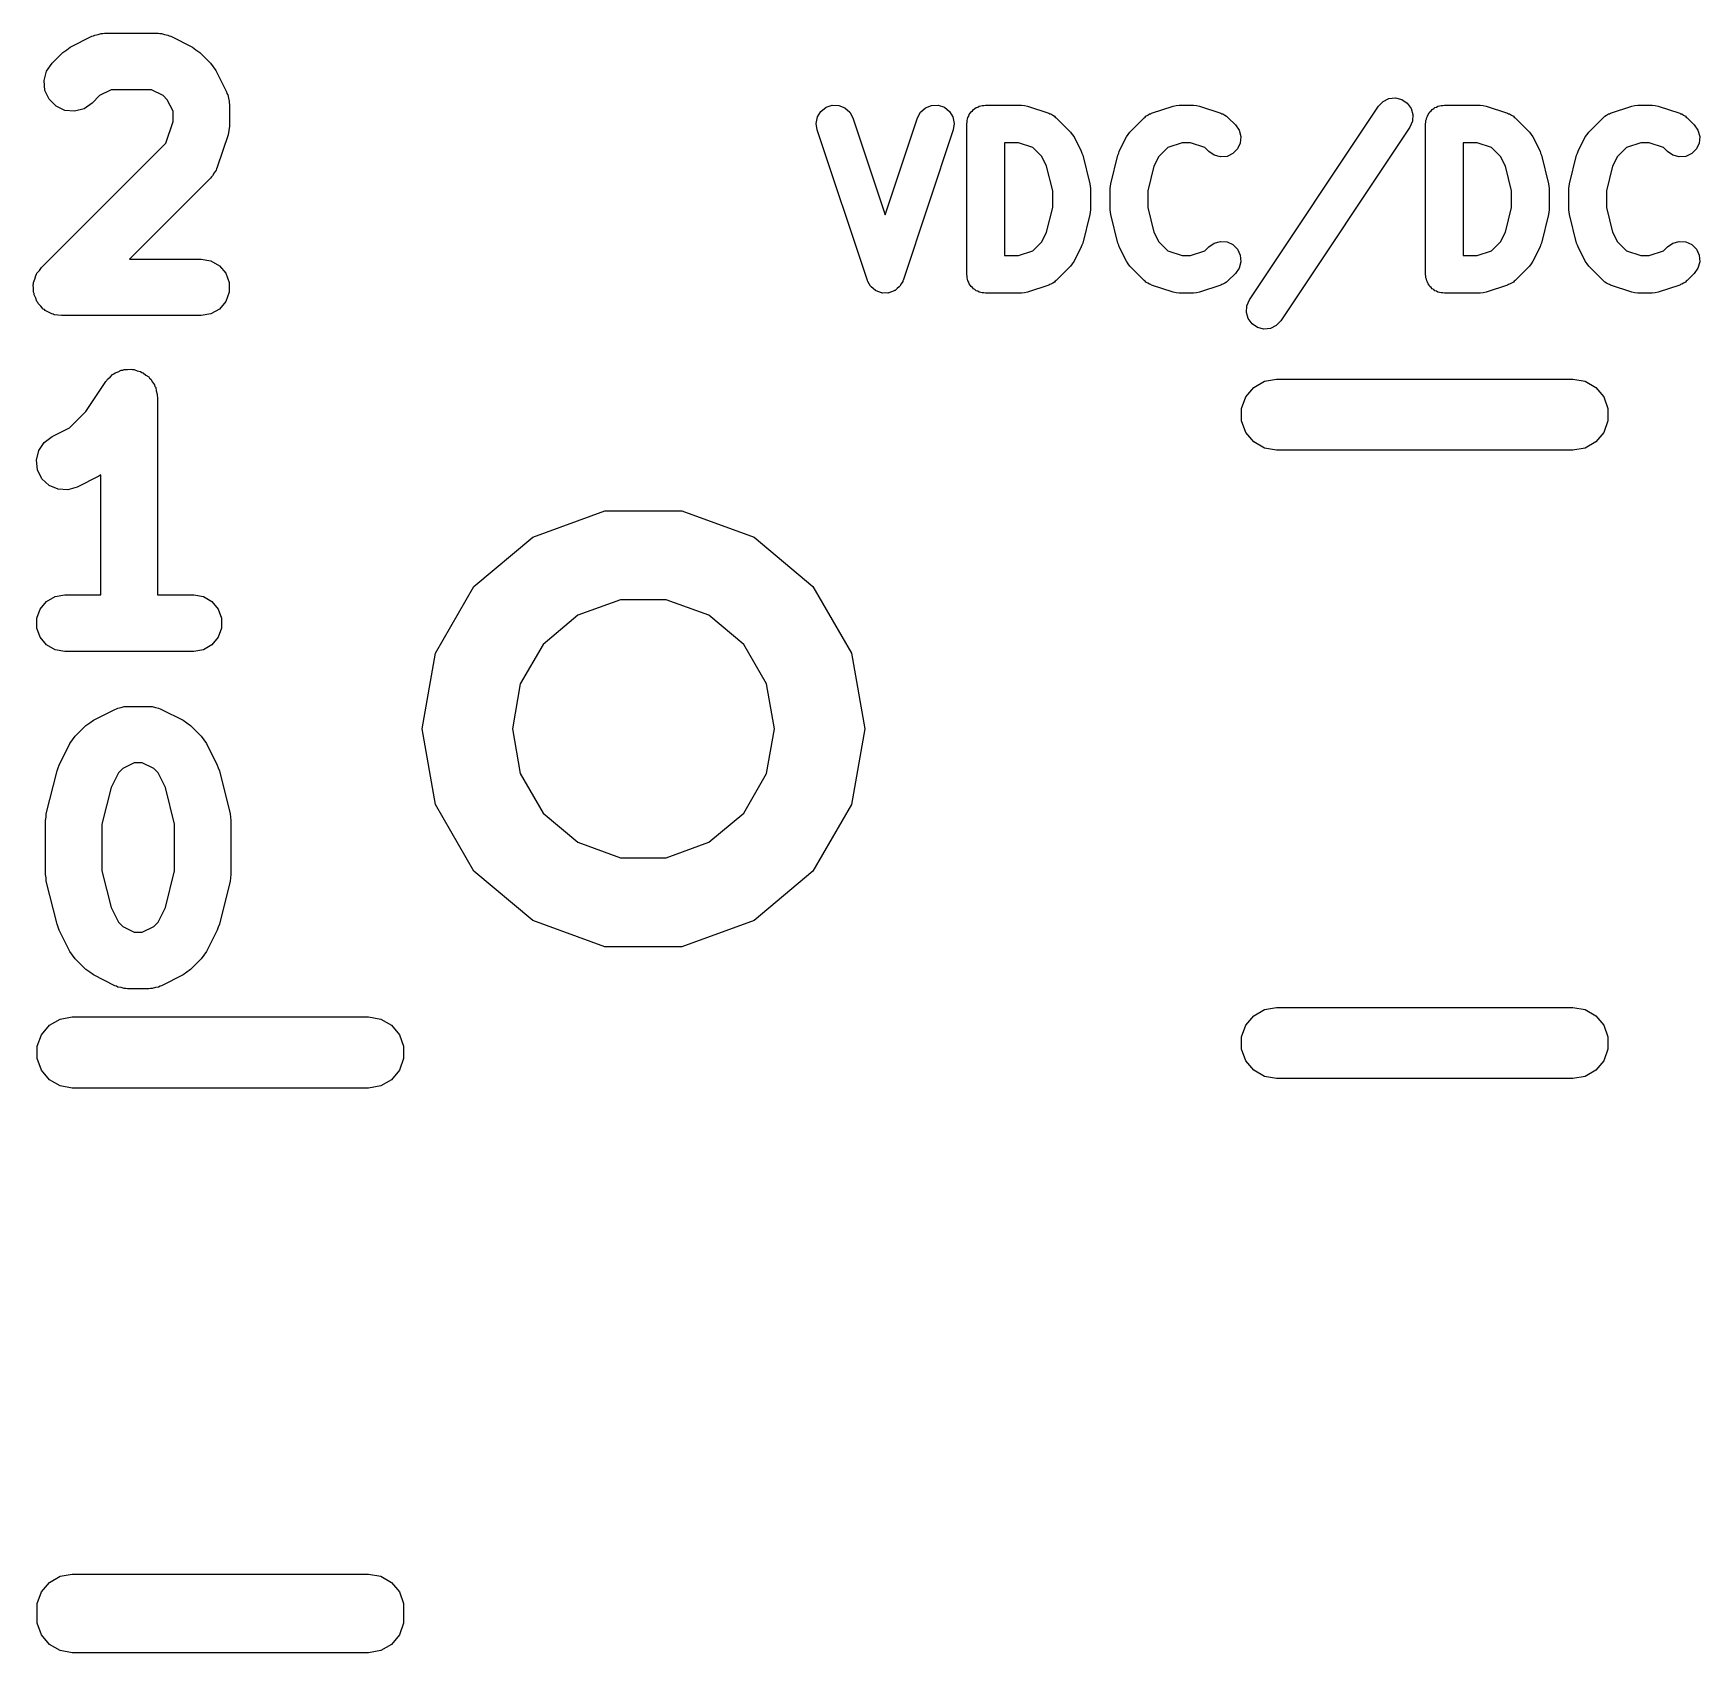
# Model space of a CAD drawing. Extents: x -4.6 to 25.8, y 0 to 31.7.
# Drawn here: x 6.288 to 9.1, y 19.981 to 22.712 of the extents above; entities that cross this region are included whole.
import ezdxf

# ---------------------------------------------------------------- set-up
doc = ezdxf.new("R2010")
doc.units = 0
doc.header["$MEASUREMENT"] = 0
doc.layers.add('BLACK', color=7, linetype='CONTINUOUS')

msp = doc.modelspace()

# ---------------------------------------------------------------- linework, layer by layer
at = {"layer": 'Black'}
for p, q in [((6.3447, 22.6847), (6.35084, 22.6892)), ((6.35084, 22.6892), (6.38712, 22.7074)), ((6.38712, 22.7074), (6.38975, 22.7082)), ((6.38975, 22.7082), (6.39213, 22.7095)), ((6.39213, 22.7095), (6.39763, 22.7105)), ((6.39763, 22.7105), (6.40297, 22.7121)), ((6.40297, 22.7121), (6.40572, 22.7119)), ((6.40572, 22.7119), (6.40842, 22.7124)), ((6.40842, 22.7124), (6.49913, 22.7124)), ((6.49913, 22.7124), (6.50184, 22.7119)), ((6.50184, 22.7119), (6.50458, 22.7121)), ((6.50458, 22.7121), (6.50993, 22.7105)), ((6.50993, 22.7105), (6.51542, 22.7095)), ((6.51542, 22.7095), (6.5178, 22.7082)), ((6.5178, 22.7082), (6.52043, 22.7074)), ((6.52043, 22.7074), (6.55672, 22.6892)), ((6.55672, 22.6892), (6.56285, 22.6847)), ((6.31083, 22.6486), (6.32031, 22.6622)), ((6.32031, 22.6622), (6.33846, 22.6803)), ((6.33846, 22.6803), (6.3447, 22.6847)), ((6.56285, 22.6847), (6.5691, 22.6803)), ((6.5691, 22.6803), (6.58724, 22.6622)), ((6.58724, 22.6622), (6.59161, 22.6559)), ((6.30655, 22.6326), (6.31083, 22.6486)), ((6.30799, 22.6162), (6.30655, 22.6326)), ((6.59161, 22.6559), (6.59616, 22.6498)), ((6.59616, 22.6498), (6.6143, 22.6135)), ((6.31498, 22.6012), (6.30799, 22.6162)), ((6.40034, 22.6075), (6.38767, 22.5948)), ((6.41966, 22.6172), (6.40034, 22.6075)), ((6.48789, 22.6172), (6.41966, 22.6172)), ((6.50721, 22.6075), (6.48789, 22.6172)), ((6.51442, 22.6003), (6.50721, 22.6075)), ((6.6143, 22.6135), (6.61509, 22.6109)), ((6.61509, 22.6109), (6.61646, 22.6085)), ((6.61646, 22.6085), (6.61743, 22.603)), ((6.32667, 22.5895), (6.31498, 22.6012)), ((6.34166, 22.5825), (6.32667, 22.5895)), ((6.35814, 22.5811), (6.34166, 22.5825)), ((6.37412, 22.5853), (6.35814, 22.5811)), ((6.38767, 22.5948), (6.37412, 22.5853)), ((6.52408, 22.581), (6.51442, 22.6003)), ((6.52408, 22.5637), (6.52408, 22.581)), ((6.61743, 22.603), (6.61902, 22.5977)), ((6.61902, 22.5977), (6.61885, 22.5949)), ((6.61885, 22.5949), (6.61933, 22.5922)), ((6.61933, 22.5922), (6.61933, 22.5559)), ((7.61152, 22.5713), (7.61729, 22.5807)), ((7.61729, 22.5807), (7.62593, 22.5876)), ((7.62593, 22.5876), (7.63639, 22.5911)), ((7.63639, 22.5911), (7.64741, 22.5908)), ((7.64741, 22.5908), (7.65767, 22.5867)), ((7.65767, 22.5867), (7.66592, 22.5794)), ((7.66592, 22.5794), (7.67117, 22.5697)), ((7.78026, 22.5697), (7.78551, 22.5794)), ((7.78551, 22.5794), (7.79376, 22.5867)), ((7.79376, 22.5867), (7.80401, 22.5908)), ((7.80401, 22.5908), (7.81504, 22.5911)), ((7.81504, 22.5911), (7.8255, 22.5876)), ((7.8255, 22.5876), (7.83413, 22.5807)), ((7.83413, 22.5807), (7.83991, 22.5713)), ((7.86755, 22.5755), (7.86933, 22.5777)), ((7.86933, 22.5777), (7.87072, 22.5801)), ((7.87072, 22.5801), (7.87285, 22.5819)), ((7.87285, 22.5819), (7.87464, 22.584)), ((7.87464, 22.584), (7.87704, 22.5854)), ((7.87704, 22.5854), (7.87917, 22.5872)), ((7.87917, 22.5872), (7.88178, 22.5881)), ((7.88178, 22.5881), (7.88419, 22.5895)), ((7.88419, 22.5895), (7.88692, 22.59)), ((7.88692, 22.59), (7.88953, 22.5909)), ((7.88953, 22.5909), (7.89231, 22.5909)), ((7.89231, 22.5909), (7.89505, 22.5914)), ((7.89505, 22.5914), (7.95552, 22.5914)), ((7.95552, 22.5914), (7.96052, 22.5905)), ((7.96052, 22.5905), (7.96556, 22.5898)), ((7.96556, 22.5898), (8.00185, 22.5777)), ((8.00185, 22.5777), (8.00346, 22.5768)), ((8.00346, 22.5768), (8.00522, 22.5764)), ((8.00522, 22.5764), (8.00827, 22.5742)), ((8.16887, 22.5742), (8.17192, 22.5764)), ((8.17192, 22.5764), (8.17368, 22.5768)), ((8.17368, 22.5768), (8.17529, 22.5777)), ((8.17529, 22.5777), (8.21158, 22.5898)), ((8.21158, 22.5898), (8.21661, 22.5905)), ((8.21661, 22.5905), (8.22162, 22.5914)), ((8.22162, 22.5914), (8.24581, 22.5914)), ((8.24581, 22.5914), (8.25081, 22.5905)), ((8.25081, 22.5905), (8.25585, 22.5898)), ((8.25585, 22.5898), (8.29213, 22.5777)), ((8.29213, 22.5777), (8.29374, 22.5768)), ((8.29374, 22.5768), (8.29551, 22.5764)), ((8.29551, 22.5764), (8.29856, 22.5742)), ((8.34034, 22.2628), (8.55806, 22.5894)), ((8.55806, 22.5894), (8.56567, 22.5974)), ((8.56567, 22.5974), (8.57556, 22.6022)), ((8.57556, 22.6022), (8.58652, 22.6035)), ((8.58652, 22.6035), (8.59723, 22.6008)), ((8.59723, 22.6008), (8.60641, 22.5947)), ((8.60641, 22.5947), (8.61294, 22.5858)), ((8.61294, 22.5858), (8.61603, 22.5753)), ((8.64165, 22.5755), (8.64343, 22.5777)), ((8.64343, 22.5777), (8.64482, 22.5801)), ((8.64482, 22.5801), (8.64695, 22.5819)), ((8.64695, 22.5819), (8.64873, 22.584)), ((8.64873, 22.584), (8.65114, 22.5854)), ((8.65114, 22.5854), (8.65327, 22.5872)), ((8.65327, 22.5872), (8.65588, 22.5881)), ((8.65588, 22.5881), (8.65828, 22.5895)), ((8.65828, 22.5895), (8.66102, 22.59)), ((8.66102, 22.59), (8.66363, 22.5909)), ((8.66363, 22.5909), (8.66641, 22.5909)), ((8.66641, 22.5909), (8.66914, 22.5914)), ((8.66914, 22.5914), (8.72962, 22.5914)), ((8.72962, 22.5914), (8.73462, 22.5905)), ((8.73462, 22.5905), (8.73966, 22.5898)), ((8.73966, 22.5898), (8.77594, 22.5777)), ((8.77594, 22.5777), (8.77755, 22.5768)), ((8.77755, 22.5768), (8.77932, 22.5764)), ((8.77932, 22.5764), (8.78237, 22.5742)), ((8.94296, 22.5742), (8.94601, 22.5764)), ((8.94601, 22.5764), (8.94778, 22.5768)), ((8.94778, 22.5768), (8.94939, 22.5777)), ((8.94939, 22.5777), (8.98567, 22.5898)), ((8.98567, 22.5898), (8.99071, 22.5905)), ((8.99071, 22.5905), (8.99571, 22.5914)), ((8.99571, 22.5914), (9.0199, 22.5914)), ((9.0199, 22.5914), (9.02491, 22.5905)), ((9.02491, 22.5905), (9.02994, 22.5898)), ((9.02994, 22.5898), (9.06623, 22.5777)), ((9.06623, 22.5777), (9.06784, 22.5768)), ((9.06784, 22.5768), (9.06961, 22.5764)), ((9.06961, 22.5764), (9.07266, 22.5742)), ((6.51194, 22.5272), (6.52408, 22.5637)), ((6.61801, 22.5484), (6.61689, 22.5409)), ((6.61933, 22.5559), (6.61801, 22.5484)), ((7.60931, 22.5605), (7.61152, 22.5713)), ((7.61092, 22.5496), (7.60931, 22.5605)), ((7.69559, 22.2956), (7.61092, 22.5496)), ((7.67117, 22.5697), (7.72571, 22.4061)), ((7.72571, 22.4061), (7.78026, 22.5697)), ((7.8405, 22.5496), (7.75583, 22.2956)), ((7.83991, 22.5713), (7.84212, 22.5605)), ((7.84212, 22.5605), (7.8405, 22.5496)), ((7.8633, 22.5597), (7.86378, 22.5624)), ((7.8633, 22.3057), (7.8633, 22.5597)), ((7.86378, 22.5652), (7.86473, 22.5678)), ((7.86378, 22.5624), (7.86378, 22.5652)), ((7.86473, 22.5678), (7.86521, 22.5705)), ((7.86521, 22.5705), (7.8666, 22.5729)), ((7.8666, 22.5729), (7.86755, 22.5755)), ((8.00827, 22.5742), (8.01154, 22.5724)), ((8.01154, 22.5724), (8.01276, 22.5711)), ((8.01276, 22.5711), (8.01426, 22.57)), ((8.01426, 22.57), (8.03845, 22.5458)), ((8.13869, 22.5458), (8.16288, 22.57)), ((8.16288, 22.57), (8.16438, 22.5711)), ((8.16438, 22.5711), (8.1656, 22.5724)), ((8.1656, 22.5724), (8.16887, 22.5742)), ((8.29856, 22.5742), (8.30183, 22.5724)), ((8.30183, 22.5724), (8.30304, 22.5711)), ((8.30304, 22.5711), (8.30454, 22.57)), ((8.30454, 22.57), (8.31664, 22.5579)), ((8.31664, 22.5579), (8.32296, 22.5489)), ((8.32296, 22.5489), (8.32582, 22.5383)), ((8.61089, 22.5542), (8.39318, 22.2276)), ((8.61532, 22.5643), (8.61089, 22.5542)), ((8.61603, 22.5753), (8.61532, 22.5643)), ((8.63739, 22.5597), (8.63787, 22.5624)), ((8.63739, 22.3057), (8.63739, 22.5597)), ((8.63787, 22.5652), (8.63882, 22.5678)), ((8.63787, 22.5624), (8.63787, 22.5652)), ((8.63882, 22.5678), (8.63931, 22.5705)), ((8.63931, 22.5705), (8.64069, 22.5729)), ((8.64069, 22.5729), (8.64165, 22.5755)), ((8.78237, 22.5742), (8.78564, 22.5724)), ((8.78564, 22.5724), (8.78685, 22.5711)), ((8.78685, 22.5711), (8.78835, 22.57)), ((8.78835, 22.57), (8.81255, 22.5458)), ((8.91279, 22.5458), (8.93698, 22.57)), ((8.93698, 22.57), (8.93848, 22.5711)), ((8.93848, 22.5711), (8.93969, 22.5724)), ((8.93969, 22.5724), (8.94296, 22.5742)), ((9.07266, 22.5742), (9.07592, 22.5724)), ((9.07592, 22.5724), (9.07714, 22.5711)), ((9.07714, 22.5711), (9.07864, 22.57)), ((9.07864, 22.57), (9.09074, 22.5579)), ((9.09074, 22.5579), (9.09706, 22.5489)), ((9.09706, 22.5489), (9.09991, 22.5383)), ((6.30217, 22.3175), (6.51194, 22.5272)), ((6.61689, 22.5409), (6.59874, 22.4864)), ((7.9268, 22.5279), (7.9268, 22.3374)), ((7.95037, 22.5279), (7.9268, 22.5279)), ((7.97466, 22.5198), (7.95037, 22.5279)), ((8.03845, 22.5458), (8.04137, 22.5417)), ((8.04137, 22.5417), (8.0444, 22.5376)), ((8.0444, 22.5376), (8.05649, 22.5134)), ((8.12065, 22.5134), (8.13274, 22.5376)), ((8.13274, 22.5376), (8.13576, 22.5417)), ((8.13576, 22.5417), (8.13869, 22.5458)), ((8.22677, 22.5279), (8.20248, 22.5198)), ((8.24066, 22.5279), (8.22677, 22.5279)), ((8.26494, 22.5198), (8.24066, 22.5279)), ((8.32486, 22.5273), (8.3202, 22.5173)), ((8.32582, 22.5383), (8.32486, 22.5273)), ((8.70089, 22.5279), (8.70089, 22.3374)), ((8.72446, 22.5279), (8.70089, 22.5279)), ((8.74875, 22.5198), (8.72446, 22.5279)), ((8.81255, 22.5458), (8.81547, 22.5417)), ((8.81547, 22.5417), (8.81849, 22.5376)), ((8.81849, 22.5376), (8.83059, 22.5134)), ((8.89474, 22.5134), (8.90684, 22.5376)), ((8.90684, 22.5376), (8.90986, 22.5417)), ((8.90986, 22.5417), (8.91279, 22.5458)), ((9.00087, 22.5279), (8.97658, 22.5198)), ((9.01475, 22.5279), (9.00087, 22.5279)), ((9.03904, 22.5198), (9.01475, 22.5279)), ((9.09895, 22.5273), (9.09429, 22.5173)), ((9.09991, 22.5383), (9.09895, 22.5273)), ((7.9899, 22.5046), (7.97466, 22.5198)), ((7.99814, 22.4881), (7.9899, 22.5046)), ((8.05649, 22.5134), (8.05748, 22.5101)), ((8.05748, 22.5101), (8.0589, 22.5069)), ((8.0589, 22.5069), (8.07099, 22.4585)), ((8.10615, 22.4585), (8.11824, 22.5069)), ((8.11824, 22.5069), (8.11966, 22.5101)), ((8.11966, 22.5101), (8.12065, 22.5134)), ((8.18723, 22.5046), (8.179, 22.4881)), ((8.20248, 22.5198), (8.18723, 22.5046)), ((8.27174, 22.513), (8.26494, 22.5198)), ((8.28077, 22.5067), (8.27174, 22.513)), ((8.29142, 22.5039), (8.28077, 22.5067)), ((8.30241, 22.5048), (8.29142, 22.5039)), ((8.3124, 22.5095), (8.30241, 22.5048)), ((8.3202, 22.5173), (8.3124, 22.5095)), ((8.764, 22.5046), (8.74875, 22.5198)), ((8.77223, 22.4881), (8.764, 22.5046)), ((8.83059, 22.5134), (8.83158, 22.5101)), ((8.83158, 22.5101), (8.83299, 22.5069)), ((8.83299, 22.5069), (8.84509, 22.4585)), ((8.88024, 22.4585), (8.89234, 22.5069)), ((8.89234, 22.5069), (8.89375, 22.5101)), ((8.89375, 22.5101), (8.89474, 22.5134)), ((8.96133, 22.5046), (8.9531, 22.4881)), ((8.97658, 22.5198), (8.96133, 22.5046)), ((9.04583, 22.513), (9.03904, 22.5198)), ((9.05487, 22.5067), (9.04583, 22.513)), ((9.06552, 22.5039), (9.05487, 22.5067)), ((9.0765, 22.5048), (9.06552, 22.5039)), ((9.0865, 22.5095), (9.0765, 22.5048)), ((9.09429, 22.5173), (9.0865, 22.5095)), ((6.58724, 22.4678), (6.45083, 22.3314)), ((6.58881, 22.4701), (6.58724, 22.4678)), ((6.59087, 22.4719), (6.58881, 22.4701)), ((6.59352, 22.4768), (6.59087, 22.4719)), ((6.59673, 22.4814), (6.59352, 22.4768)), ((6.59744, 22.484), (6.59673, 22.4814)), ((6.59874, 22.4864), (6.59744, 22.484)), ((8.00844, 22.4469), (7.99814, 22.4881)), ((8.179, 22.4881), (8.1687, 22.4469)), ((8.78253, 22.4469), (8.77223, 22.4881)), ((8.9531, 22.4881), (8.9428, 22.4469)), ((8.00844, 22.4184), (8.00844, 22.4469)), ((8.07099, 22.4585), (8.07126, 22.4546)), ((8.07126, 22.4546), (8.07194, 22.4508)), ((8.07194, 22.4508), (8.07194, 22.4145)), ((8.1052, 22.4508), (8.10588, 22.4546)), ((8.1052, 22.4145), (8.1052, 22.4508)), ((8.10588, 22.4546), (8.10615, 22.4585)), ((8.1687, 22.4469), (8.1687, 22.4184)), ((8.78253, 22.4184), (8.78253, 22.4469)), ((8.84509, 22.4585), (8.84536, 22.4546)), ((8.84536, 22.4546), (8.84603, 22.4508)), ((8.84603, 22.4508), (8.84603, 22.4145)), ((8.8793, 22.4508), (8.87997, 22.4546)), ((8.8793, 22.4145), (8.8793, 22.4508)), ((8.87997, 22.4546), (8.88024, 22.4585)), ((8.9428, 22.4469), (8.9428, 22.4184)), ((7.99814, 22.3772), (8.00844, 22.4184)), ((8.07126, 22.4107), (8.07099, 22.4068)), ((8.07194, 22.4145), (8.07126, 22.4107)), ((8.10588, 22.4107), (8.1052, 22.4145)), ((8.10615, 22.4068), (8.10588, 22.4107)), ((8.1687, 22.4184), (8.179, 22.3772)), ((8.77223, 22.3772), (8.78253, 22.4184)), ((8.84536, 22.4107), (8.84509, 22.4068)), ((8.84603, 22.4145), (8.84536, 22.4107)), ((8.87997, 22.4107), (8.8793, 22.4145)), ((8.88024, 22.4068), (8.87997, 22.4107)), ((8.9428, 22.4184), (8.9531, 22.3772)), ((8.07099, 22.4068), (8.0589, 22.3585)), ((8.11824, 22.3585), (8.10615, 22.4068)), ((8.84509, 22.4068), (8.83299, 22.3585)), ((8.89234, 22.3585), (8.88024, 22.4068)), ((7.97466, 22.3455), (7.9899, 22.3608)), ((7.9899, 22.3608), (7.99814, 22.3772)), ((8.05649, 22.352), (8.0444, 22.3278)), ((8.05748, 22.3553), (8.05649, 22.352)), ((8.0589, 22.3585), (8.05748, 22.3553)), ((8.11966, 22.3553), (8.11824, 22.3585)), ((8.12065, 22.352), (8.11966, 22.3553)), ((8.13274, 22.3278), (8.12065, 22.352)), ((8.179, 22.3772), (8.18723, 22.3608)), ((8.18723, 22.3608), (8.20248, 22.3455)), ((8.26494, 22.3455), (8.27174, 22.3523)), ((8.27174, 22.3523), (8.28077, 22.3586)), ((8.28077, 22.3586), (8.29142, 22.3615)), ((8.29142, 22.3615), (8.30241, 22.3605)), ((8.30241, 22.3605), (8.3124, 22.3559)), ((8.3124, 22.3559), (8.3202, 22.3481)), ((8.74875, 22.3455), (8.764, 22.3608)), ((8.764, 22.3608), (8.77223, 22.3772)), ((8.83059, 22.352), (8.81849, 22.3278)), ((8.83158, 22.3553), (8.83059, 22.352)), ((8.83299, 22.3585), (8.83158, 22.3553)), ((8.89375, 22.3553), (8.89234, 22.3585)), ((8.89474, 22.352), (8.89375, 22.3553)), ((8.90684, 22.3278), (8.89474, 22.352)), ((8.9531, 22.3772), (8.96133, 22.3608)), ((8.96133, 22.3608), (8.97658, 22.3455)), ((9.03904, 22.3455), (9.04583, 22.3523)), ((9.04583, 22.3523), (9.05486, 22.3586)), ((9.05486, 22.3586), (9.06552, 22.3615)), ((9.06552, 22.3615), (9.0765, 22.3605)), ((9.0765, 22.3605), (9.08649, 22.3559)), ((9.08649, 22.3559), (9.09429, 22.3481)), ((6.45083, 22.3314), (6.57171, 22.3314)), ((6.57171, 22.3314), (6.58799, 22.3285)), ((6.58799, 22.3285), (6.60232, 22.3203)), ((7.9268, 22.3374), (7.95037, 22.3374)), ((7.95037, 22.3374), (7.97466, 22.3455)), ((8.04136, 22.3237), (8.03845, 22.3195)), ((8.0444, 22.3278), (8.04136, 22.3237)), ((8.13577, 22.3237), (8.13274, 22.3278)), ((8.13869, 22.3195), (8.13577, 22.3237)), ((8.20248, 22.3455), (8.22677, 22.3374)), ((8.22677, 22.3374), (8.24066, 22.3374)), ((8.24066, 22.3374), (8.26494, 22.3455)), ((8.3202, 22.3481), (8.32486, 22.3381)), ((8.32582, 22.3271), (8.32296, 22.3164)), ((8.32486, 22.3381), (8.32582, 22.3271)), ((8.70089, 22.3374), (8.72446, 22.3374)), ((8.72446, 22.3374), (8.74875, 22.3455)), ((8.81546, 22.3237), (8.81254, 22.3195)), ((8.81849, 22.3278), (8.81546, 22.3237)), ((8.90986, 22.3237), (8.90684, 22.3278)), ((8.91278, 22.3195), (8.90986, 22.3237)), ((8.97658, 22.3455), (9.00087, 22.3374)), ((9.00087, 22.3374), (9.01475, 22.3374)), ((9.01475, 22.3374), (9.03904, 22.3455)), ((9.09429, 22.3481), (9.09895, 22.3381)), ((9.09991, 22.3271), (9.09706, 22.3164)), ((9.09895, 22.3381), (9.09991, 22.3271)), ((6.28895, 22.2921), (6.29107, 22.2979)), ((6.29107, 22.2979), (6.29269, 22.3039)), ((6.29269, 22.3039), (6.29389, 22.3056)), ((6.29389, 22.3056), (6.2946, 22.3076)), ((6.2946, 22.3076), (6.2986, 22.3124)), ((6.2986, 22.3124), (6.30217, 22.3175)), ((6.60232, 22.3203), (6.61295, 22.3076)), ((6.61295, 22.3076), (6.61861, 22.2921)), ((7.69601, 22.2949), (7.69559, 22.2956)), ((7.75583, 22.2956), (7.75542, 22.2949)), ((7.86378, 22.3029), (7.8633, 22.3057)), ((7.86378, 22.3002), (7.86378, 22.3029)), ((7.86473, 22.2975), (7.86378, 22.3002)), ((7.86521, 22.2948), (7.86473, 22.2975)), ((8.01426, 22.2953), (8.01276, 22.2943)), ((8.03845, 22.3195), (8.01426, 22.2953)), ((8.16288, 22.2953), (8.13869, 22.3195)), ((8.16438, 22.2943), (8.16288, 22.2953)), ((8.30455, 22.2953), (8.30304, 22.2943)), ((8.31664, 22.3074), (8.30455, 22.2953)), ((8.32296, 22.3164), (8.31664, 22.3074)), ((8.63787, 22.3029), (8.63739, 22.3057)), ((8.63787, 22.3002), (8.63787, 22.3029)), ((8.63882, 22.2975), (8.63787, 22.3002)), ((8.63931, 22.2948), (8.63882, 22.2975)), ((8.78835, 22.2953), (8.78685, 22.2943)), ((8.81254, 22.3195), (8.78835, 22.2953)), ((8.93698, 22.2953), (8.91278, 22.3195)), ((8.93848, 22.2943), (8.93698, 22.2953)), ((9.07864, 22.2953), (9.07714, 22.2943)), ((9.09074, 22.3074), (9.07864, 22.2953)), ((9.09706, 22.3164), (9.09074, 22.3074)), ((6.28841, 22.2879), (6.28895, 22.29)), ((6.28895, 22.2817), (6.28841, 22.2879)), ((6.28895, 22.29), (6.28895, 22.2921)), ((6.28895, 22.2755), (6.28895, 22.2817)), ((6.28966, 22.2735), (6.28895, 22.2755)), ((6.28985, 22.2715), (6.28966, 22.2735)), ((6.29248, 22.2658), (6.28985, 22.2715)), ((6.61861, 22.2755), (6.61295, 22.26)), ((6.61861, 22.2921), (6.61861, 22.2755)), ((7.69618, 22.294), (7.69601, 22.2949)), ((7.69862, 22.29), (7.69618, 22.294)), ((7.70084, 22.2859), (7.69862, 22.29)), ((7.7015, 22.2854), (7.70084, 22.2859)), ((7.70196, 22.2846), (7.7015, 22.2854)), ((7.7056, 22.2817), (7.70196, 22.2846)), ((7.70909, 22.2786), (7.7056, 22.2817)), ((7.70991, 22.2783), (7.70909, 22.2786)), ((7.71059, 22.2778), (7.70991, 22.2783)), ((7.71502, 22.2763), (7.71059, 22.2778)), ((7.71935, 22.2746), (7.71502, 22.2763)), ((7.72022, 22.2745), (7.71935, 22.2746)), ((7.72105, 22.2743), (7.72022, 22.2745)), ((7.72571, 22.2744), (7.72105, 22.2743)), ((7.73037, 22.2743), (7.72571, 22.2744)), ((7.7312, 22.2745), (7.73037, 22.2743)), ((7.73208, 22.2746), (7.7312, 22.2745)), ((7.7364, 22.2763), (7.73208, 22.2746)), ((7.74083, 22.2778), (7.7364, 22.2763)), ((7.74152, 22.2783), (7.74083, 22.2778)), ((7.74233, 22.2786), (7.74152, 22.2783)), ((7.74582, 22.2817), (7.74233, 22.2786)), ((7.74947, 22.2846), (7.74582, 22.2817)), ((7.74993, 22.2854), (7.74947, 22.2846)), ((7.75058, 22.2859), (7.74993, 22.2854)), ((7.7528, 22.29), (7.75058, 22.2859)), ((7.75524, 22.294), (7.7528, 22.29)), ((7.75542, 22.2949), (7.75524, 22.294)), ((7.8666, 22.2924), (7.86521, 22.2948)), ((7.86755, 22.2898), (7.8666, 22.2924)), ((7.86933, 22.2877), (7.86755, 22.2898)), ((7.87072, 22.2853), (7.86933, 22.2877)), ((7.87285, 22.2835), (7.87072, 22.2853)), ((7.87464, 22.2814), (7.87285, 22.2835)), ((7.87704, 22.28), (7.87464, 22.2814)), ((7.87917, 22.2782), (7.87704, 22.28)), ((7.88178, 22.2772), (7.87917, 22.2782)), ((7.88419, 22.2758), (7.88178, 22.2772)), ((7.88692, 22.2754), (7.88419, 22.2758)), ((7.88953, 22.2744), (7.88692, 22.2754)), ((7.89231, 22.2744), (7.88953, 22.2744)), ((7.89505, 22.2739), (7.89231, 22.2744)), ((7.95552, 22.2739), (7.89505, 22.2739)), ((7.96052, 22.2748), (7.95552, 22.2739)), ((7.96556, 22.2756), (7.96052, 22.2748)), ((8.00185, 22.2876), (7.96556, 22.2756)), ((8.00346, 22.2885), (8.00185, 22.2876)), ((8.00523, 22.289), (8.00346, 22.2885)), ((8.00827, 22.2911), (8.00523, 22.289)), ((8.01154, 22.2929), (8.00827, 22.2911)), ((8.01276, 22.2943), (8.01154, 22.2929)), ((8.1656, 22.2929), (8.16438, 22.2943)), ((8.16887, 22.2911), (8.1656, 22.2929)), ((8.17191, 22.289), (8.16887, 22.2911)), ((8.17368, 22.2885), (8.17191, 22.289)), ((8.17529, 22.2876), (8.17368, 22.2885)), ((8.21158, 22.2756), (8.17529, 22.2876)), ((8.21661, 22.2748), (8.21158, 22.2756)), ((8.22162, 22.2739), (8.21661, 22.2748)), ((8.24581, 22.2739), (8.22162, 22.2739)), ((8.25081, 22.2748), (8.24581, 22.2739)), ((8.25585, 22.2756), (8.25081, 22.2748)), ((8.29213, 22.2876), (8.25585, 22.2756)), ((8.29375, 22.2885), (8.29213, 22.2876)), ((8.29551, 22.289), (8.29375, 22.2885)), ((8.29856, 22.2911), (8.29551, 22.289)), ((8.30183, 22.2929), (8.29856, 22.2911)), ((8.30304, 22.2943), (8.30183, 22.2929)), ((8.64069, 22.2924), (8.63931, 22.2948)), ((8.64165, 22.2898), (8.64069, 22.2924)), ((8.64343, 22.2877), (8.64165, 22.2898)), ((8.64482, 22.2853), (8.64343, 22.2877)), ((8.64695, 22.2835), (8.64482, 22.2853)), ((8.64873, 22.2814), (8.64695, 22.2835)), ((8.65114, 22.28), (8.64873, 22.2814)), ((8.65327, 22.2782), (8.65114, 22.28)), ((8.65588, 22.2772), (8.65327, 22.2782)), ((8.65828, 22.2758), (8.65588, 22.2772)), ((8.66102, 22.2754), (8.65828, 22.2758)), ((8.66363, 22.2744), (8.66102, 22.2754)), ((8.66641, 22.2744), (8.66363, 22.2744)), ((8.66914, 22.2739), (8.66641, 22.2744)), ((8.72962, 22.2739), (8.66914, 22.2739)), ((8.73462, 22.2748), (8.72962, 22.2739)), ((8.73966, 22.2756), (8.73462, 22.2748)), ((8.77594, 22.2876), (8.73966, 22.2756)), ((8.77755, 22.2885), (8.77594, 22.2876)), ((8.77932, 22.289), (8.77755, 22.2885)), ((8.78237, 22.2911), (8.77932, 22.289)), ((8.78564, 22.2929), (8.78237, 22.2911)), ((8.78685, 22.2943), (8.78564, 22.2929)), ((8.93969, 22.2929), (8.93848, 22.2943)), ((8.94296, 22.2911), (8.93969, 22.2929)), ((8.94601, 22.289), (8.94296, 22.2911)), ((8.94778, 22.2885), (8.94601, 22.289)), ((8.94939, 22.2876), (8.94778, 22.2885)), ((8.98567, 22.2756), (8.94939, 22.2876)), ((8.99071, 22.2748), (8.98567, 22.2756)), ((8.99571, 22.2739), (8.99071, 22.2748)), ((9.0199, 22.2739), (8.99571, 22.2739)), ((9.02491, 22.2748), (9.0199, 22.2739)), ((9.02994, 22.2756), (9.02491, 22.2748)), ((9.06623, 22.2876), (9.02994, 22.2756)), ((9.06784, 22.2885), (9.06623, 22.2876)), ((9.06961, 22.289), (9.06784, 22.2885)), ((9.07265, 22.2911), (9.06961, 22.289)), ((9.07592, 22.2929), (9.07265, 22.2911)), ((9.07714, 22.2943), (9.07592, 22.2929)), ((6.2946, 22.26), (6.29248, 22.2658)), ((6.29595, 22.2584), (6.2946, 22.26)), ((6.29684, 22.2565), (6.29595, 22.2584)), ((6.30123, 22.2521), (6.29684, 22.2565)), ((6.30524, 22.2473), (6.30123, 22.2521)), ((6.30705, 22.2463), (6.30524, 22.2473)), ((6.30853, 22.2448), (6.30705, 22.2463)), ((6.31417, 22.2421), (6.30853, 22.2448)), ((6.31956, 22.239), (6.31417, 22.2421)), ((6.32163, 22.2387), (6.31956, 22.239)), ((6.58799, 22.239), (6.57171, 22.2362)), ((6.60232, 22.2473), (6.58799, 22.239)), ((6.61295, 22.26), (6.60232, 22.2473)), ((8.3352, 22.2417), (8.33591, 22.2527)), ((8.3383, 22.2311), (8.3352, 22.2417)), ((8.33591, 22.2527), (8.34034, 22.2628)), ((6.32352, 22.2378), (6.32163, 22.2387)), ((6.32972, 22.2372), (6.32352, 22.2378)), ((6.33585, 22.2362), (6.32972, 22.2372)), ((6.57171, 22.2362), (6.33585, 22.2362)), ((8.34483, 22.2222), (8.3383, 22.2311)), ((8.354, 22.2161), (8.34483, 22.2222)), ((8.36472, 22.2135), (8.354, 22.2161)), ((8.37568, 22.2147), (8.36472, 22.2135)), ((8.38556, 22.2196), (8.37568, 22.2147)), ((8.39318, 22.2276), (8.38556, 22.2196)), ((6.41052, 22.1248), (6.41235, 22.1267)), ((6.41235, 22.1267), (6.41367, 22.129)), ((6.41367, 22.129), (6.41802, 22.1326)), ((6.41802, 22.1326), (6.42195, 22.1367)), ((6.42195, 22.1367), (6.42432, 22.1379)), ((6.42432, 22.1379), (6.42634, 22.1396)), ((6.42634, 22.1396), (6.43167, 22.1415)), ((6.43167, 22.1415), (6.43677, 22.1441)), ((6.43677, 22.1441), (6.4394, 22.1444)), ((6.4394, 22.1444), (6.44188, 22.1453)), ((6.44188, 22.1453), (6.44756, 22.1453)), ((6.44756, 22.1453), (6.45322, 22.1459)), ((6.45322, 22.1459), (6.45578, 22.1453)), ((6.45578, 22.1453), (6.45842, 22.1453)), ((6.45842, 22.1453), (6.46376, 22.1433)), ((6.46376, 22.1433), (6.46928, 22.142)), ((6.46928, 22.142), (6.47148, 22.1405)), ((6.47148, 22.1405), (6.47396, 22.1396)), ((6.47396, 22.1396), (6.47832, 22.136)), ((6.47832, 22.136), (6.48305, 22.1328)), ((6.48305, 22.1328), (6.48461, 22.1307)), ((6.48461, 22.1307), (6.48663, 22.129)), ((6.48663, 22.129), (6.48948, 22.1241)), ((8.36548, 22.1256), (8.386, 22.1292)), ((8.386, 22.1292), (8.886, 22.1292)), ((8.886, 22.1292), (8.90652, 22.1256)), ((6.37685, 22.0743), (6.41052, 22.1248)), ((6.48948, 22.1241), (6.49284, 22.1195)), ((6.49284, 22.1195), (6.49358, 22.1169)), ((6.49358, 22.1169), (6.4949, 22.1147)), ((6.4949, 22.1147), (6.49589, 22.1091)), ((6.49589, 22.1091), (6.49749, 22.1036)), ((6.49749, 22.1036), (6.49732, 22.101)), ((6.49732, 22.101), (6.49777, 22.0984)), ((6.49777, 22.0984), (6.49777, 21.765)), ((8.32691, 22.0796), (8.33404, 22.0992)), ((8.33404, 22.0992), (8.34743, 22.1152)), ((8.34743, 22.1152), (8.36548, 22.1256)), ((8.90652, 22.1256), (8.92457, 22.1152)), ((8.92457, 22.1152), (8.93796, 22.0992)), ((8.93796, 22.0992), (8.94509, 22.0796)), ((6.34937, 22.0468), (6.37685, 22.0743)), ((8.32691, 22.0588), (8.32691, 22.0796)), ((8.94509, 22.0796), (8.94509, 22.0588)), ((6.31999, 22.0321), (6.34937, 22.0468)), ((8.33404, 22.0392), (8.32691, 22.0588)), ((8.94509, 22.0588), (8.93796, 22.0392)), ((6.29759, 22.0084), (6.30671, 22.0222)), ((6.30671, 22.0222), (6.31999, 22.0321)), ((8.34743, 22.0232), (8.33404, 22.0392)), ((8.36548, 22.0128), (8.34743, 22.0232)), ((8.92457, 22.0232), (8.90652, 22.0128)), ((8.93796, 22.0392), (8.92457, 22.0232)), ((6.29375, 21.9924), (6.29759, 22.0084)), ((6.29564, 21.9759), (6.29375, 21.9924)), ((8.386, 22.0092), (8.36548, 22.0128)), ((8.886, 22.0092), (8.386, 22.0092)), ((8.90652, 22.0128), (8.886, 22.0092)), ((6.30304, 21.9611), (6.29564, 21.9759)), ((6.31505, 21.9498), (6.30304, 21.9611)), ((6.39888, 21.9651), (6.36259, 21.9469)), ((6.40252, 21.9678), (6.39888, 21.9651)), ((6.40252, 21.765), (6.40252, 21.9678)), ((6.33023, 21.9432), (6.31505, 21.9498)), ((6.34674, 21.9422), (6.33023, 21.9432)), ((6.36259, 21.9469), (6.34674, 21.9422)), ((7.13099, 21.8627), (7.25288, 21.907)), ((7.25288, 21.907), (7.3826, 21.907)), ((7.3826, 21.907), (7.50449, 21.8627)), ((7.03162, 21.7793), (7.13099, 21.8627)), ((7.50449, 21.8627), (7.60386, 21.7793)), ((6.31068, 21.7538), (6.325, 21.7621)), ((6.325, 21.7621), (6.34129, 21.765)), ((6.34129, 21.765), (6.40252, 21.765)), ((6.49777, 21.765), (6.55901, 21.765)), ((6.55901, 21.765), (6.57529, 21.7621)), ((6.57529, 21.7621), (6.58962, 21.7538)), ((6.96677, 21.6669), (7.03162, 21.7793)), ((7.60386, 21.7793), (7.66871, 21.6669)), ((6.29439, 21.7256), (6.30005, 21.7412)), ((6.30005, 21.7412), (6.31068, 21.7538)), ((6.58962, 21.7538), (6.60025, 21.7412)), ((6.60025, 21.7412), (6.60591, 21.7256)), ((7.27935, 21.7569), (7.20719, 21.7307)), ((7.35613, 21.7569), (7.27935, 21.7569)), ((7.42829, 21.7307), (7.35613, 21.7569)), ((6.29439, 21.7091), (6.29439, 21.7256)), ((6.30005, 21.6936), (6.29439, 21.7091)), ((6.60591, 21.7091), (6.60025, 21.6935)), ((6.60591, 21.7256), (6.60591, 21.7091)), ((7.20719, 21.7307), (7.14837, 21.6813)), ((7.48711, 21.6813), (7.42829, 21.7307)), ((6.31068, 21.6809), (6.30005, 21.6936)), ((6.325, 21.6726), (6.31068, 21.6809)), ((6.58962, 21.6809), (6.57529, 21.6726)), ((6.60025, 21.6935), (6.58962, 21.6809)), ((7.14837, 21.6813), (7.10997, 21.6148)), ((7.5255, 21.6148), (7.48711, 21.6813)), ((6.34129, 21.6697), (6.325, 21.6726)), ((6.55901, 21.6697), (6.34129, 21.6697)), ((6.57529, 21.6726), (6.55901, 21.6697)), ((6.94424, 21.5392), (6.96677, 21.6669)), ((7.66871, 21.6669), (7.69124, 21.5392)), ((7.10997, 21.6148), (7.09664, 21.5392)), ((7.53884, 21.5392), (7.5255, 21.6148)), ((6.38966, 21.5539), (6.42595, 21.572)), ((6.42595, 21.572), (6.42858, 21.5728)), ((6.42858, 21.5728), (6.43096, 21.5742)), ((6.43096, 21.5742), (6.43645, 21.5751)), ((6.43645, 21.5751), (6.4418, 21.5767)), ((6.4418, 21.5767), (6.44454, 21.5766)), ((6.44454, 21.5766), (6.44725, 21.577)), ((6.44725, 21.577), (6.48353, 21.577)), ((6.48353, 21.577), (6.48623, 21.5766)), ((6.48623, 21.5766), (6.48898, 21.5767)), ((6.48898, 21.5767), (6.49432, 21.5751)), ((6.49432, 21.5751), (6.49982, 21.5742)), ((6.49982, 21.5742), (6.5022, 21.5728)), ((6.5022, 21.5728), (6.50483, 21.572)), ((6.50483, 21.572), (6.54112, 21.5539)), ((6.35914, 21.5268), (6.37728, 21.5449)), ((6.37728, 21.5449), (6.38353, 21.5493)), ((6.38353, 21.5493), (6.38966, 21.5539)), ((6.54112, 21.5539), (6.54725, 21.5493)), ((6.54725, 21.5493), (6.55349, 21.5449)), ((6.55349, 21.5449), (6.57164, 21.5268)), ((6.96677, 21.4115), (6.94424, 21.5392)), ((7.09664, 21.5392), (7.10997, 21.4636)), ((7.5255, 21.4636), (7.53884, 21.5392)), ((7.69124, 21.5392), (7.66871, 21.4115)), ((6.33208, 21.4781), (6.35022, 21.5144)), ((6.35022, 21.5144), (6.35477, 21.5205)), ((6.35477, 21.5205), (6.35914, 21.5268)), ((6.57164, 21.5268), (6.57601, 21.5205)), ((6.57601, 21.5205), (6.58056, 21.5144)), ((6.58056, 21.5144), (6.5987, 21.4781)), ((6.45849, 21.4818), (6.43917, 21.4721)), ((6.47229, 21.4818), (6.45849, 21.4818)), ((6.49161, 21.4721), (6.47229, 21.4818)), ((6.31033, 21.3958), (6.32847, 21.4684)), ((6.32847, 21.4684), (6.33059, 21.4731)), ((6.33059, 21.4731), (6.33208, 21.4781)), ((6.43196, 21.4649), (6.41961, 21.4402)), ((6.43917, 21.4721), (6.43196, 21.4649)), ((6.49882, 21.4649), (6.49161, 21.4721)), ((6.51117, 21.4402), (6.49882, 21.4649)), ((6.5987, 21.4781), (6.60018, 21.4731)), ((6.60018, 21.4731), (6.60231, 21.4684)), ((6.60231, 21.4684), (6.62045, 21.3958)), ((7.10997, 21.4636), (7.14837, 21.3971)), ((7.48711, 21.3971), (7.5255, 21.4636)), ((6.41961, 21.4402), (6.40416, 21.3784)), ((6.52662, 21.3784), (6.51117, 21.4402)), ((6.30992, 21.39), (6.31033, 21.3958)), ((6.62045, 21.3958), (6.62086, 21.39)), ((7.03162, 21.2991), (6.96677, 21.4115)), ((7.14837, 21.3971), (7.20719, 21.3477)), ((7.42829, 21.3477), (7.48711, 21.3971)), ((7.66871, 21.4115), (7.60386, 21.2991)), ((6.30891, 21.3843), (6.30992, 21.39)), ((6.30891, 21.2935), (6.30891, 21.3843)), ((6.40416, 21.3784), (6.40416, 21.2994)), ((6.52662, 21.2994), (6.52662, 21.3784)), ((6.62086, 21.39), (6.62187, 21.3843)), ((6.62187, 21.3843), (6.62187, 21.2935)), ((7.20719, 21.3477), (7.27935, 21.3215)), ((7.35613, 21.3215), (7.42829, 21.3477)), ((7.27935, 21.3215), (7.35613, 21.3215)), ((6.30992, 21.2878), (6.30891, 21.2935)), ((6.31033, 21.282), (6.30992, 21.2878)), ((6.40416, 21.2994), (6.41961, 21.2376)), ((6.51117, 21.2376), (6.52662, 21.2994)), ((6.62086, 21.2878), (6.62045, 21.282)), ((6.62187, 21.2935), (6.62086, 21.2878)), ((7.13099, 21.2157), (7.03162, 21.2991)), ((7.60386, 21.2991), (7.50449, 21.2157)), ((6.32847, 21.2094), (6.31033, 21.282)), ((6.62045, 21.282), (6.60231, 21.2094)), ((6.41961, 21.2376), (6.43196, 21.2129)), ((6.49882, 21.2129), (6.51117, 21.2376)), ((6.33059, 21.2047), (6.32847, 21.2094)), ((6.33208, 21.1997), (6.33059, 21.2047)), ((6.35022, 21.1634), (6.33208, 21.1997)), ((6.43196, 21.2129), (6.43917, 21.2057)), ((6.43917, 21.2057), (6.45849, 21.196)), ((6.47229, 21.196), (6.49161, 21.2057)), ((6.49161, 21.2057), (6.49882, 21.2129)), ((6.5987, 21.1997), (6.58056, 21.1634)), ((6.60018, 21.2047), (6.5987, 21.1997)), ((6.60231, 21.2094), (6.60018, 21.2047)), ((7.25288, 21.1714), (7.13099, 21.2157)), ((7.50449, 21.2157), (7.3826, 21.1714)), ((6.45849, 21.196), (6.47229, 21.196)), ((7.3826, 21.1714), (7.25288, 21.1714)), ((6.35477, 21.1573), (6.35022, 21.1634)), ((6.35914, 21.151), (6.35477, 21.1573)), ((6.37728, 21.1329), (6.35914, 21.151)), ((6.57164, 21.151), (6.55349, 21.1329)), ((6.57601, 21.1573), (6.57164, 21.151)), ((6.58056, 21.1634), (6.57601, 21.1573)), ((6.38353, 21.1285), (6.37728, 21.1329)), ((6.38966, 21.1239), (6.38353, 21.1285)), ((6.42595, 21.1058), (6.38966, 21.1239)), ((6.54112, 21.1239), (6.50483, 21.1058)), ((6.54725, 21.1285), (6.54112, 21.1239)), ((6.55349, 21.1329), (6.54725, 21.1285)), ((6.42858, 21.105), (6.42595, 21.1058)), ((6.43096, 21.1036), (6.42858, 21.105)), ((6.43645, 21.1027), (6.43096, 21.1036)), ((6.4418, 21.1011), (6.43645, 21.1027)), ((6.44454, 21.1013), (6.4418, 21.1011)), ((6.44725, 21.1008), (6.44454, 21.1013)), ((6.48353, 21.1008), (6.44725, 21.1008)), ((6.48623, 21.1013), (6.48353, 21.1008)), ((6.48898, 21.1011), (6.48623, 21.1013)), ((6.49432, 21.1027), (6.48898, 21.1011)), ((6.49982, 21.1036), (6.49432, 21.1027)), ((6.5022, 21.105), (6.49982, 21.1036)), ((6.50483, 21.1058), (6.5022, 21.105)), ((8.34743, 21.0552), (8.36548, 21.0656)), ((8.36548, 21.0656), (8.386, 21.0692)), ((8.386, 21.0692), (8.886, 21.0692)), ((8.886, 21.0692), (8.90652, 21.0656)), ((8.90652, 21.0656), (8.92457, 21.0552)), ((6.30204, 21.0232), (6.31543, 21.0392)), ((6.31543, 21.0392), (6.33348, 21.0496)), ((6.33348, 21.0496), (6.354, 21.0532)), ((6.354, 21.0532), (6.854, 21.0532)), ((6.854, 21.0532), (6.87452, 21.0496)), ((6.87452, 21.0496), (6.89257, 21.0392)), ((6.89257, 21.0392), (6.90596, 21.0232)), ((8.32691, 21.0196), (8.33404, 21.0392)), ((8.33404, 21.0392), (8.34743, 21.0552)), ((8.92457, 21.0552), (8.93796, 21.0392)), ((8.93796, 21.0392), (8.94509, 21.0196)), ((6.29491, 21.0036), (6.30204, 21.0232)), ((6.29491, 20.9828), (6.29491, 21.0036)), ((6.90596, 21.0232), (6.91309, 21.0036)), ((6.91309, 21.0036), (6.91309, 20.9828)), ((8.32691, 20.9988), (8.32691, 21.0196)), ((8.94509, 21.0196), (8.94509, 20.9988)), ((6.30204, 20.9632), (6.29491, 20.9828)), ((6.91309, 20.9828), (6.90596, 20.9632)), ((8.33404, 20.9792), (8.32691, 20.9988)), ((8.34743, 20.9632), (8.33404, 20.9792)), ((8.93796, 20.9792), (8.92457, 20.9632)), ((8.94509, 20.9988), (8.93796, 20.9792)), ((6.31543, 20.9472), (6.30204, 20.9632)), ((6.33348, 20.9368), (6.31543, 20.9472)), ((6.89257, 20.9472), (6.87452, 20.9368)), ((6.90596, 20.9632), (6.89257, 20.9472)), ((8.36548, 20.9528), (8.34743, 20.9632)), ((8.386, 20.9492), (8.36548, 20.9528)), ((8.886, 20.9492), (8.386, 20.9492)), ((8.90652, 20.9528), (8.886, 20.9492)), ((8.92457, 20.9632), (8.90652, 20.9528)), ((6.354, 20.9332), (6.33348, 20.9368)), ((6.854, 20.9332), (6.354, 20.9332)), ((6.87452, 20.9368), (6.854, 20.9332)), ((6.31543, 20.0992), (6.33348, 20.1096)), ((6.33348, 20.1096), (6.354, 20.1132)), ((6.354, 20.1132), (6.854, 20.1132)), ((6.854, 20.1132), (6.87452, 20.1096)), ((6.87452, 20.1096), (6.89257, 20.0992)), ((6.29491, 20.0636), (6.30204, 20.0832)), ((6.30204, 20.0832), (6.31543, 20.0992)), ((6.89257, 20.0992), (6.90596, 20.0832)), ((6.90596, 20.0832), (6.91309, 20.0636)), ((6.29491, 20.0511), (6.29491, 20.0636)), ((6.29491, 20.0303), (6.29491, 20.0511)), ((6.91309, 20.0636), (6.91309, 20.0511)), ((6.91309, 20.0511), (6.91309, 20.0303)), ((6.30204, 20.0107), (6.29491, 20.0303)), ((6.91309, 20.0303), (6.90596, 20.0107)), ((6.31543, 19.9947), (6.30204, 20.0107)), ((6.33348, 19.9843), (6.31543, 19.9947)), ((6.89257, 19.9947), (6.87452, 19.9843)), ((6.90596, 20.0107), (6.89257, 19.9947)), ((6.354, 19.9807), (6.33348, 19.9843)), ((6.854, 19.9807), (6.354, 19.9807)), ((6.87452, 19.9843), (6.854, 19.9807))]:
    msp.add_line(p, q, dxfattribs=at)

doc.saveas('drawing.dxf')
